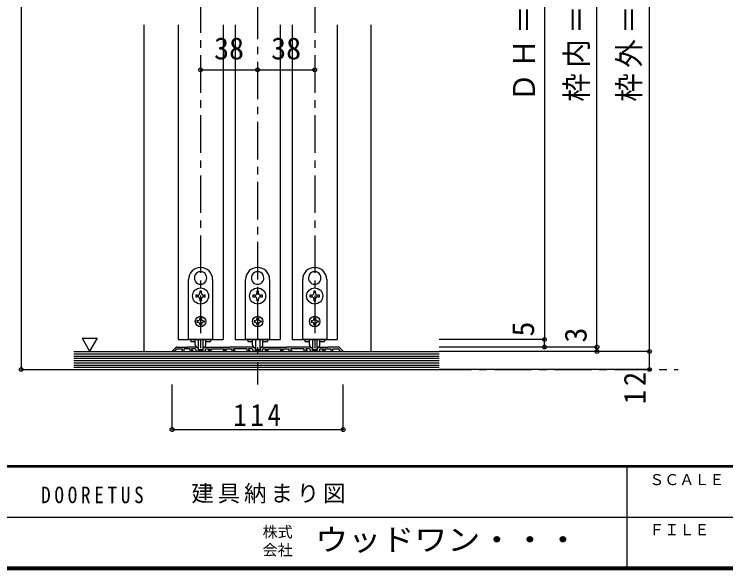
# Model space of a CAD drawing. Units: millimetres at full size, sheet at 1:5. Extents: x -973 to 977, y -718 to 696.
# Drawn here: x 67 to 540.9, y -700.8 to -330.8 of the extents above; entities that cross this region are included whole.
import ezdxf
from ezdxf.enums import TextEntityAlignment as Align

# ---------------------------------------------------------------- set-up
doc = ezdxf.new("R2010")
doc.units = ezdxf.units.MM
doc.header["$LTSCALE"] = 5
doc.header["$PDMODE"] = 32
doc.header["$PDSIZE"] = 2.5
doc.linetypes.add('CHAIN1', pattern=[8, 5, -1, 1, -1])
for name, color, linetype in [('0-1_通り芯', 4, 'CHAIN1'), ('0-3_仕上げ', 2, 'Continuous'), ('0-4_枠', 3, 'Continuous'), ('0-6_扉', 6, 'Continuous'), ('0-7_金物', 7, 'Continuous'), ('0-A_文字', 7, 'Continuous'), ('0-B_寸法', 7, 'Continuous'), ('F-0_補助線', 7, 'Continuous'), ('F-1_枠', 6, 'Continuous'), ('F-A_文字', 7, 'Continuous')]:
    doc.layers.add(name, color=color, linetype=linetype)
doc.styles.add('ＭＳ ゴシック', font='')
doc.styles.get('ＭＳ ゴシック').set_extended_font_data('MS Gothic')

msp = doc.modelspace()

# ---------------------------------------------------------------- linework, layer by layer
at = {"layer": '0-1_通り芯'}
for p, q in [((229.153, -2.5), (229.153, -577.5)), ((106.653, -567.5), (509.153, -567.5))]:
    msp.add_line(p, q, dxfattribs=at)
at = {"layer": '0-3_仕上げ'}
for p, q in [((106.653, -555.5), (350.153, -555.5)), ((106.653, -567.5), (350.153, -567.5))]:
    msp.add_line(p, q, dxfattribs=at)
at = {"layer": '0-3_仕上げ', "color": 7}
for p, q in [((106.653, -557), (350.153, -557)), ((106.653, -558.5), (350.153, -558.5)), ((106.653, -560), (350.153, -560)), ((106.653, -561.5), (350.153, -561.5)), ((106.653, -563), (350.153, -563)), ((106.653, -564.5), (350.153, -564.5)), ((106.653, -566), (350.153, -566))]:
    msp.add_line(p, q, dxfattribs=at)
at = {"layer": '0-4_枠', "color": 4}
for p, q in [((153.653, -555.5), (153.653, -337.826)), ((304.653, -555.5), (304.653, -337.826))]:
    msp.add_line(p, q, dxfattribs=at)
at = {"layer": '0-6_扉'}
for p, q in [((176.153, -337.826), (176.153, -547.5)), ((206.153, -337.826), (206.153, -547.5)), ((214.153, -337.826), (214.153, -547.5)), ((244.153, -337.826), (244.153, -547.5)), ((252.153, -337.826), (252.153, -547.5)), ((282.153, -337.826), (282.153, -547.5)), ((176.153, -547.5), (206.153, -547.5)), ((214.153, -547.5), (244.153, -547.5)), ((252.153, -547.5), (282.153, -547.5))]:
    msp.add_line(p, q, dxfattribs=at)
at = {"layer": '0-7_金物'}
for p, q in [((191.054, -502.351), (191.153, -502.45)), ((191.252, -502.351), (191.153, -502.45)), ((229.054, -502.351), (229.153, -502.45)), ((229.252, -502.351), (229.153, -502.45)), ((267.054, -502.351), (267.153, -502.45)), ((267.252, -502.351), (267.153, -502.45)), ((187.511, -508.489), (187.646, -508.525)), ((187.609, -508.66), (187.646, -508.525)), ((194.795, -508.489), (194.66, -508.525)), ((194.697, -508.66), (194.66, -508.525)), ((225.511, -508.489), (225.646, -508.525)), ((225.609, -508.66), (225.646, -508.525)), ((232.795, -508.489), (232.66, -508.525)), ((232.697, -508.66), (232.66, -508.525)), ((263.511, -508.489), (263.646, -508.525)), ((263.609, -508.66), (263.646, -508.525)), ((270.795, -508.489), (270.66, -508.525)), ((270.697, -508.66), (270.66, -508.525)), ((191.653, -516.3), (191.653, -515.35)), ((229.653, -516.3), (229.653, -515.35)), ((267.653, -516.3), (267.653, -515.35)), ((188.003, -518), (188.003, -519)), ((188.953, -518), (188.003, -518)), ((188.003, -519), (188.953, -519)), ((190.653, -520.7), (190.653, -521.65)), ((191.653, -521.65), (191.653, -520.7)), ((226.003, -518), (226.003, -519)), ((226.953, -518), (226.003, -518)), ((226.003, -519), (226.953, -519)), ((228.653, -520.7), (228.653, -521.65)), ((229.653, -521.65), (229.653, -520.7)), ((264.003, -518), (264.003, -519)), ((264.953, -518), (264.003, -518)), ((264.003, -519), (264.953, -519)), ((266.653, -520.7), (266.653, -521.65)), ((267.653, -521.65), (267.653, -520.7)), ((190.653, -521.65), (191.653, -521.65)), ((228.653, -521.65), (229.653, -521.65)), ((266.653, -521.65), (267.653, -521.65)), ((188.753, -535), (188.753, -536)), ((189.353, -535), (188.753, -535)), ((190.653, -533.1), (190.653, -533.7)), ((190.653, -533.1), (191.653, -533.1)), ((191.653, -533.1), (191.653, -533.7)), ((192.953, -535), (193.553, -535)), ((193.553, -535), (193.553, -536)), ((226.753, -535), (226.753, -536)), ((227.353, -535), (226.753, -535)), ((228.653, -533.1), (228.653, -533.7)), ((228.653, -533.1), (229.653, -533.1)), ((229.653, -533.1), (229.653, -533.7)), ((230.953, -535), (231.553, -535)), ((231.553, -535), (231.553, -536)), ((264.753, -535), (264.753, -536)), ((265.353, -535), (264.753, -535)), ((266.653, -533.1), (266.653, -533.7)), ((266.653, -533.1), (267.653, -533.1)), ((267.653, -533.1), (267.653, -533.7)), ((268.953, -535), (269.553, -535)), ((269.553, -535), (269.553, -536)), ((188.753, -536), (189.353, -536)), ((190.653, -537.3), (190.653, -537.9)), ((191.653, -537.9), (190.653, -537.9)), ((191.653, -537.3), (191.653, -537.9)), ((193.553, -536), (192.953, -536)), ((226.753, -536), (227.353, -536)), ((228.653, -537.3), (228.653, -537.9)), ((229.653, -537.9), (228.653, -537.9)), ((229.653, -537.3), (229.653, -537.9)), ((231.553, -536), (230.953, -536)), ((264.753, -536), (265.353, -536)), ((266.653, -537.3), (266.653, -537.9)), ((267.653, -537.9), (266.653, -537.9)), ((267.653, -537.3), (267.653, -537.9)), ((269.553, -536), (268.953, -536)), ((184.553, -547.5), (184.553, -548.7)), ((184.553, -548.7), (187.685, -548.7)), ((187.653, -550.921), (187.653, -547.5)), ((189.653, -547.5), (189.653, -554.121)), ((192.653, -547.5), (192.653, -554.112)), ((194.621, -548.7), (197.753, -548.7)), ((194.653, -550.921), (194.653, -547.5)), ((197.753, -547.5), (197.753, -548.7)), ((222.553, -547.5), (222.553, -548.7)), ((222.553, -548.7), (225.685, -548.7)), ((225.653, -550.921), (225.653, -547.5)), ((227.653, -547.5), (227.653, -554.121)), ((230.653, -547.5), (230.653, -554.112)), ((232.621, -548.7), (235.753, -548.7)), ((232.653, -550.921), (232.653, -547.5)), ((235.753, -547.5), (235.753, -548.7)), ((260.553, -547.5), (260.553, -548.7)), ((260.553, -548.7), (263.685, -548.7)), ((263.653, -550.921), (263.653, -547.5)), ((265.653, -547.5), (265.653, -554.121)), ((268.653, -547.5), (268.653, -554.112)), ((270.621, -548.7), (273.753, -548.7)), ((270.653, -550.921), (270.653, -547.5)), ((273.753, -547.5), (273.753, -548.7)), ((192.353, -554.421), (189.953, -554.421)), ((230.353, -554.421), (227.953, -554.421)), ((268.353, -554.421), (265.953, -554.421))]:
    msp.add_line(p, q, dxfattribs=at)
at = {"layer": '0-7_金物', "color": 3}
for p, q in [((174.577, -552.793), (172.212, -555.159)), ((174.153, -554.914), (175.367, -553.7)), ((175.367, -553.7), (179.153, -553.7)), ((179.153, -555.2), (179.153, -553.7)), ((180.153, -555.2), (180.153, -553.7)), ((187.924, -552.5), (182.453, -552.5)), ((188.053, -554.2), (188.053, -555.2)), ((188.078, -552.524), (189.207, -552.888)), ((189.553, -553.364), (189.553, -554.4)), ((192.753, -553.364), (192.753, -554.4)), ((194.228, -552.524), (193.1, -552.888)), ((194.253, -554.2), (194.253, -555.2)), ((194.382, -552.5), (209.853, -552.5)), ((194.753, -553.7), (197.153, -553.7)), ((197.153, -553.7), (197.153, -554.7)), ((198.153, -553.7), (207.153, -553.7)), ((198.153, -555.2), (198.153, -553.7)), ((207.153, -553.7), (207.153, -554.7)), ((208.153, -553.7), (212.153, -553.7)), ((208.153, -555.2), (208.153, -553.7)), ((210.153, -552.8), (209.853, -552.5)), ((210.453, -552.5), (210.153, -552.8)), ((225.924, -552.5), (210.453, -552.5)), ((212.153, -555.2), (212.153, -553.7)), ((226.053, -554.2), (226.053, -555.2)), ((226.078, -552.524), (227.207, -552.888)), ((227.553, -553.364), (227.553, -554.4)), ((230.753, -553.364), (230.753, -554.4)), ((232.228, -552.524), (231.1, -552.888)), ((232.253, -554.2), (232.253, -555.2)), ((232.382, -552.5), (247.853, -552.5)), ((232.753, -553.7), (235.153, -553.7)), ((235.153, -553.7), (235.153, -554.7)), ((236.153, -553.7), (245.153, -553.7)), ((236.153, -555.2), (236.153, -553.7)), ((245.153, -553.7), (245.153, -554.7)), ((246.153, -553.7), (250.153, -553.7)), ((246.153, -555.2), (246.153, -553.7)), ((248.153, -552.8), (247.853, -552.5)), ((248.453, -552.5), (248.153, -552.8)), ((263.924, -552.5), (248.453, -552.5)), ((250.153, -555.2), (250.153, -553.7)), ((264.053, -554.2), (264.053, -555.2)), ((264.078, -552.524), (265.207, -552.888)), ((265.553, -553.364), (265.553, -554.4)), ((268.753, -553.364), (268.753, -554.4)), ((270.228, -552.524), (269.1, -552.888)), ((270.253, -554.2), (270.253, -555.2)), ((270.382, -552.5), (275.853, -552.5)), ((270.753, -553.7), (273.153, -553.7)), ((273.153, -553.7), (273.153, -554.7)), ((274.153, -553.7), (278.153, -553.7)), ((274.153, -555.2), (274.153, -553.7)), ((276.153, -552.8), (275.853, -552.5)), ((276.453, -552.5), (276.153, -552.8)), ((283.022, -552.5), (276.453, -552.5)), ((278.153, -555.2), (278.153, -553.7)), ((279.153, -553.7), (282.939, -553.7)), ((279.153, -555.2), (279.153, -553.7)), ((283.729, -552.793), (286.094, -555.159)), ((173.953, -555.5), (172.353, -555.5)), ((174.153, -555.3), (174.153, -554.914)), ((179.453, -555.5), (179.853, -555.5)), ((185.753, -555.5), (184.453, -555.5)), ((185.753, -554.7), (185.153, -554.7)), ((193.953, -555.5), (188.353, -555.5)), ((189.853, -554.7), (192.453, -554.7)), ((196.553, -554.7), (197.153, -554.7)), ((196.553, -555.5), (197.853, -555.5)), ((206.553, -554.7), (207.153, -554.7)), ((206.553, -555.5), (207.853, -555.5)), ((213.753, -555.5), (212.453, -555.5)), ((213.753, -554.7), (213.153, -554.7)), ((223.753, -555.5), (222.453, -555.5)), ((223.753, -554.7), (223.153, -554.7)), ((231.953, -555.5), (226.353, -555.5)), ((227.853, -554.7), (230.453, -554.7)), ((234.553, -554.7), (235.153, -554.7)), ((234.553, -555.5), (235.853, -555.5)), ((244.553, -554.7), (245.153, -554.7)), ((244.553, -555.5), (245.853, -555.5)), ((251.753, -555.5), (250.453, -555.5)), ((251.753, -554.7), (251.153, -554.7)), ((261.753, -555.5), (260.453, -555.5)), ((261.753, -554.7), (261.153, -554.7)), ((269.953, -555.5), (264.353, -555.5)), ((265.853, -554.7), (268.453, -554.7)), ((272.553, -554.7), (273.153, -554.7)), ((272.553, -555.5), (273.853, -555.5)), ((278.853, -555.5), (278.453, -555.5)), ((284.353, -555.5), (285.953, -555.5))]:
    msp.add_line(p, q, dxfattribs=at)
at = {"layer": '0-7_金物'}
for points in [[(199.153, -507.5), (199.153, -547.5), (183.153, -547.5), (183.153, -507.5)], [(237.153, -507.5), (237.153, -547.5), (221.153, -547.5), (221.153, -507.5)], [(275.153, -507.5), (275.153, -547.5), (259.153, -547.5), (259.153, -507.5)], [(191.653, -515.35), (190.653, -515.35), (190.653, -516.3)], [(229.653, -515.35), (228.653, -515.35), (228.653, -516.3)], [(267.653, -515.35), (266.653, -515.35), (266.653, -516.3)], [(193.353, -519), (194.303, -519), (194.303, -518), (193.353, -518)], [(231.353, -519), (232.303, -519), (232.303, -518), (231.353, -518)], [(269.353, -519), (270.303, -519), (270.303, -518), (269.353, -518)]]:
    msp.add_lwpolyline(points, dxfattribs=at)
at = {"layer": '0-7_金物', "color": 3}
for points in [[(175.284, -552.5), (181.853, -552.5), (182.153, -552.8), (182.453, -552.5)], [(184.153, -555.2), (184.153, -553.7), (180.153, -553.7)], [(187.553, -553.7), (185.153, -553.7), (185.153, -554.7)], [(222.153, -555.2), (222.153, -553.7), (213.153, -553.7), (213.153, -554.7)], [(225.553, -553.7), (223.153, -553.7), (223.153, -554.7)], [(260.153, -555.2), (260.153, -553.7), (251.153, -553.7), (251.153, -554.7)], [(263.553, -553.7), (261.153, -553.7), (261.153, -554.7)], [(284.153, -555.3), (284.153, -554.914), (282.939, -553.7)]]:
    msp.add_lwpolyline(points, dxfattribs=at)
at = {"layer": '0-7_金物'}
for centre, radius in [((191.153, -518.5), 5.35), ((229.153, -518.5), 5.35), ((267.153, -518.5), 5.35), ((191.153, -535.5), 3.5), ((229.153, -535.5), 3.5), ((267.153, -535.5), 3.5)]:
    msp.add_circle(centre, radius, dxfattribs=at)
for centre, radius, start, end in [((191.153, -507.5), 8, 0, 180), ((229.153, -507.5), 8, 0, 180), ((267.153, -507.5), 8, 0, 180), ((191.153, -506.5), 4.15, 91.3645, 208.6355), ((191.153, -506.5), 4.15, 331.3645, 88.6355), ((229.153, -506.5), 4.15, 91.3645, 208.6355), ((229.153, -506.5), 4.15, 331.3645, 88.6355), ((267.153, -506.5), 4.15, 91.3645, 208.6355), ((267.153, -506.5), 4.15, 331.3645, 88.6355), ((191.153, -506.5), 4.15, 211.3645, 328.6355), ((229.153, -506.5), 4.15, 211.3645, 328.6355), ((267.153, -506.5), 4.15, 211.3645, 328.6355), ((188.953, -516.3), 1.7, 270, 0), ((193.353, -516.3), 1.7, 180, 270), ((226.953, -516.3), 1.7, 270, 0), ((231.353, -516.3), 1.7, 180, 270), ((264.953, -516.3), 1.7, 270, 0), ((269.353, -516.3), 1.7, 180, 270), ((188.953, -520.7), 1.7, 0, 90), ((193.353, -520.7), 1.7, 90, 180), ((226.953, -520.7), 1.7, 0, 90), ((231.353, -520.7), 1.7, 90, 180), ((264.953, -520.7), 1.7, 0, 90), ((269.353, -520.7), 1.7, 90, 180), ((189.353, -533.7), 1.3, 270, 0), ((192.953, -533.7), 1.3, 180, 270), ((227.353, -533.7), 1.3, 270, 0), ((230.953, -533.7), 1.3, 180, 270), ((265.353, -533.7), 1.3, 270, 0), ((268.953, -533.7), 1.3, 180, 270), ((189.353, -537.3), 1.3, 0, 90), ((192.953, -537.3), 1.3, 90, 180), ((227.353, -537.3), 1.3, 0, 90), ((230.953, -537.3), 1.3, 90, 180), ((265.353, -537.3), 1.3, 0, 90), ((268.953, -537.3), 1.3, 90, 180), ((189.653, -550.921), 2, 180, 264.78409), ((189.453, -553.112), 0.2, 0, 84.78409), ((189.953, -554.121), 0.3, 180, 270), ((192.353, -554.121), 0.3, 270, 0), ((192.853, -553.112), 0.2, 95.21591, 180), ((192.653, -550.921), 2, 275.21591, 0), ((227.653, -550.921), 2, 180, 264.78409), ((227.453, -553.112), 0.2, 0, 84.78409), ((227.953, -554.121), 0.3, 180, 270), ((230.353, -554.121), 0.3, 270, 0), ((230.853, -553.112), 0.2, 95.21591, 180), ((230.653, -550.921), 2, 275.21591, 0), ((265.653, -550.921), 2, 180, 264.78409), ((265.453, -553.112), 0.2, 0, 84.78409), ((265.953, -554.121), 0.3, 180, 270), ((268.353, -554.121), 0.3, 270, 0), ((268.853, -553.112), 0.2, 95.21591, 180), ((268.653, -550.921), 2, 275.21591, 0)]:
    msp.add_arc(centre, radius, start, end, dxfattribs=at)
at = {"layer": '0-7_金物', "color": 3}
for centre, radius, start, end in [((175.284, -553.5), 1, 90, 135), ((187.553, -554.2), 0.5, 0, 90), ((187.924, -553), 0.5, 72.1213, 90), ((189.053, -553.364), 0.5, 0, 72.1213), ((189.853, -554.4), 0.3, 180, 270), ((192.453, -554.4), 0.3, 270, 0), ((193.253, -553.364), 0.5, 107.8787, 180), ((194.382, -553), 0.5, 90, 107.8787), ((194.753, -554.2), 0.5, 90, 180), ((225.553, -554.2), 0.5, 0, 90), ((225.924, -553), 0.5, 72.1213, 90), ((227.053, -553.364), 0.5, 0, 72.1213), ((227.853, -554.4), 0.3, 180, 270), ((230.453, -554.4), 0.3, 270, 0), ((231.253, -553.364), 0.5, 107.8787, 180), ((232.382, -553), 0.5, 90, 107.8787), ((232.753, -554.2), 0.5, 90, 180), ((263.553, -554.2), 0.5, 0, 90), ((263.924, -553), 0.5, 72.1213, 90), ((265.053, -553.364), 0.5, 0, 72.1213), ((265.853, -554.4), 0.3, 180, 270), ((268.453, -554.4), 0.3, 270, 0), ((269.253, -553.364), 0.5, 107.8787, 180), ((270.382, -553), 0.5, 90, 107.8787), ((270.753, -554.2), 0.5, 90, 180), ((283.022, -553.5), 1, 45, 90), ((172.353, -555.3), 0.2, 135, 270), ((173.953, -555.3), 0.2, 270, 0), ((179.453, -555.2), 0.3, 180, 270), ((179.853, -555.2), 0.3, 270, 0), ((184.453, -555.2), 0.3, 180, 270), ((185.753, -555.1), 0.4, 0, 90), ((185.753, -555.1), 0.4, 270, 0), ((188.353, -555.2), 0.3, 180, 270), ((193.953, -555.2), 0.3, 270, 0), ((196.553, -555.1), 0.4, 90, 180), ((196.553, -555.1), 0.4, 180, 270), ((197.853, -555.2), 0.3, 270, 0), ((206.553, -555.1), 0.4, 90, 180), ((206.553, -555.1), 0.4, 180, 270), ((207.853, -555.2), 0.3, 270, 0), ((212.453, -555.2), 0.3, 180, 270), ((213.753, -555.1), 0.4, 0, 90), ((213.753, -555.1), 0.4, 270, 0), ((222.453, -555.2), 0.3, 180, 270), ((223.753, -555.1), 0.4, 0, 90), ((223.753, -555.1), 0.4, 270, 0), ((226.353, -555.2), 0.3, 180, 270), ((231.953, -555.2), 0.3, 270, 0), ((234.553, -555.1), 0.4, 90, 180), ((234.553, -555.1), 0.4, 180, 270), ((235.853, -555.2), 0.3, 270, 0), ((244.553, -555.1), 0.4, 90, 180), ((244.553, -555.1), 0.4, 180, 270), ((245.853, -555.2), 0.3, 270, 0), ((250.453, -555.2), 0.3, 180, 270), ((251.753, -555.1), 0.4, 0, 90), ((251.753, -555.1), 0.4, 270, 0), ((260.453, -555.2), 0.3, 180, 270), ((261.753, -555.1), 0.4, 0, 90), ((261.753, -555.1), 0.4, 270, 0), ((264.353, -555.2), 0.3, 180, 270), ((269.953, -555.2), 0.3, 270, 0), ((272.553, -555.1), 0.4, 90, 180), ((272.553, -555.1), 0.4, 180, 270), ((273.853, -555.2), 0.3, 270, 0), ((278.453, -555.2), 0.3, 180, 270), ((278.853, -555.2), 0.3, 270, 0), ((284.353, -555.3), 0.2, 180, 270), ((285.953, -555.3), 0.2, 270, 45)]:
    msp.add_arc(centre, radius, start, end, dxfattribs=at)
at = {"layer": '0-A_文字'}
for p, q in [((112.218, -546.686), (122.218, -546.686)), ((112.218, -546.686), (117.218, -555.347)), ((122.218, -546.686), (117.218, -555.347))]:
    msp.add_line(p, q, dxfattribs=at)
at = {"layer": '0-B_寸法', "color": 4}
for p, q in [((71.653, -56.151), (71.653, -567.5)), ((455.153, -552.5), (455.153, -64.151)), ((490.153, -567.5), (490.153, -64.151)), ((420.153, -94.151), (420.153, -547.5)), ((191.153, -367.826), (229.153, -367.826)), ((229.153, -367.826), (267.153, -367.826)), ((420.153, -547.5), (350.153, -547.5)), ((420.153, -552.5), (420.153, -547.5)), ((455.153, -552.5), (350.153, -552.5)), ((420.153, -552.5), (350.153, -552.5)), ((455.153, -555.5), (455.153, -552.5)), ((490.153, -555.5), (350.153, -555.5)), ((71.653, -567.5), (106.653, -567.5)), ((490.153, -567.5), (350.153, -567.5)), ((172.153, -607.5), (172.153, -577.5)), ((286.153, -607.5), (286.153, -577.5)), ((172.153, -607.5), (286.153, -607.5))]:
    msp.add_line(p, q, dxfattribs=at)
at = {"layer": '0-B_寸法', "color": 4, "linetype": 'CHAIN1'}
for p, q in [((191.153, -78.151), (191.153, -555.5)), ((267.153, -78.151), (267.153, -555.5))]:
    msp.add_line(p, q, dxfattribs=at)
at = {"layer": '0-B_寸法'}
for p in [(191.153, -367.826), (229.153, -367.826), (267.153, -367.826), (420.153, -547.5), (420.153, -552.5), (455.153, -552.5), (455.153, -555.5), (490.153, -555.5), (71.653, -567.5), (490.153, -567.5), (172.153, -607.5), (286.153, -607.5)]:
    msp.add_point(p, dxfattribs=at)
at = {"layer": 'F-1_枠'}
for p, q in [((976.653, -631.667), (-973.347, -631.667)), ((976.653, -632.5), (-973.347, -632.5)), ((474.986, -632.5), (474.986, -699.167)), ((1.653, -665.833), (974.986, -665.834)), ((976.653, -699.167), (-973.347, -699.167)), ((976.653, -700), (-973.347, -700)), ((976.653, -700.833), (-973.347, -700.833))]:
    msp.add_line(p, q, dxfattribs=at)

# ---------------------------------------------------------------- texts
at = {"layer": '0-B_寸法', "style": 'ＭＳ ゴシック'}
for p in [(200.153, -365.326), (238.153, -365.326)]:
    msp.add_text('38', height=14.66, dxfattribs=at).set_placement(p, align=Align.BOTTOM_LEFT)
for s, p in [('5', (417.653, -545.5)), ('3', (452.653, -549.5))]:
    msp.add_text(s, height=14.66, rotation=90, dxfattribs=at).set_placement(p, align=Align.BOTTOM_LEFT)
at = {"layer": '0-B_寸法', "char_height": 14.66, "attachment_point": 7, "rotation": 90, "style": 'ＭＳ ゴシック'}
for s, insert in [('\\T1.19;\\W0.95;ＤＨ＝1,983', (417.653, -389.076)), ('\\T1.19;\\W0.95;枠内＝2,002', (452.653, -389.076)), ('\\T1.19;\\W0.95;枠外＝2,035', (487.653, -389.076)), ('\\T1.27;\\W0.95;12', (487.653, -590.544))]:
    msp.add_mtext(s, dxfattribs=dict(at, insert=insert))
at = {"layer": '0-B_寸法', "insert": (212.903, -605), "char_height": 14.66, "attachment_point": 7, "style": 'ＭＳ ゴシック'}
msp.add_mtext('\\T1.27;\\W0.9;114', dxfattribs=at)
at = {"layer": 'F-0_補助線', "char_height": 11, "attachment_point": 7, "style": 'ＭＳ ゴシック'}
for s, insert in [('\\T1.17;建具納まり図', (184.986, -656.667)), ('\\T1.39;\\W0.85;DOORETUS', (84.986, -656.667))]:
    msp.add_mtext(s, dxfattribs=dict(at, insert=insert))
at = {"layer": 'F-A_文字', "style": 'ＭＳ ゴシック'}
for s, p in [('ＳＣＡＬＥ', (489.986, -646.667)), ('株式', (232.486, -681.5)), ('ＦＩＬＥ', (489.986, -680)), ('会社', (232.486, -693.5))]:
    msp.add_text(s, height=7.331, dxfattribs=at).set_placement(p, align=Align.BOTTOM_LEFT)
at = {"layer": 'F-A_文字', "style": 'ＭＳ ゴシック', "width": 1.1}
msp.add_text('ウッドワン・・・', height=14.66, dxfattribs=at).set_placement((267.486, -692.5), align=Align.BOTTOM_LEFT)

doc.saveas('drawing.dxf')
